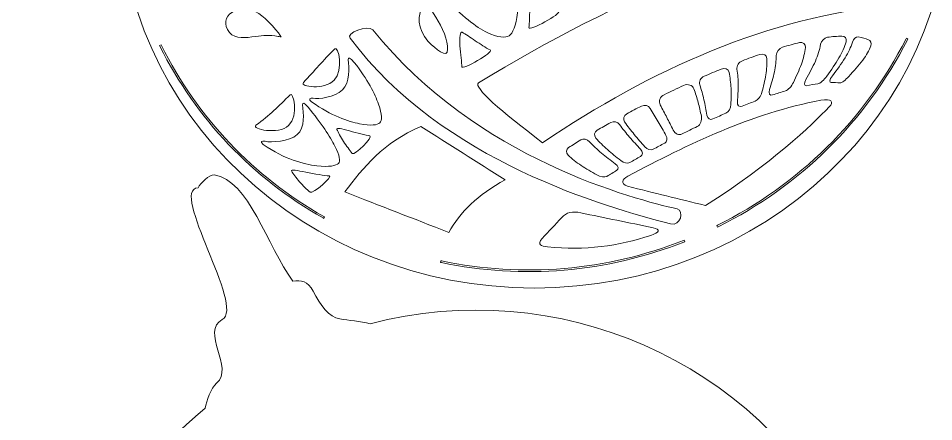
# Model space of a CAD drawing. Header units: centimetres. Extents: x -22.5 to 21.2, y -16.4 to 15.5.
# Drawn here: x -7.2 to 7.51, y -2.79 to 3.7 of the extents above; entities that cross this region are included whole.
import ezdxf

# ---------------------------------------------------------------- set-up
doc = ezdxf.new("R2010")
doc.units = ezdxf.units.CM
doc.header["$MEASUREMENT"] = 0
doc.layers.add('layer 1', color=7, linetype='Continuous')

msp = doc.modelspace()

# ---------------------------------------------------------------- linework, layer by layer
at = {"layer": 'layer 1', "color": 250, "lineweight": 9}
for points, knots in [([(-5.57953, 5.66068), (-5.57705, 5.66068), (-5.57574, 5.66068), (-5.57574, 5.66068), (-5.57574, 5.66068), (-5.71624, 7.7622), (-4.82509, 9.89964), (-3.14609, 11.28785), (-3.14609, 11.28785), (-3.1186, 11.4059), (-3.05718, 11.60005), (-2.96118, 11.69123), (-2.96118, 11.69123), (-2.66661, 11.92271), (-3.22452, 12.5329), (-2.86945, 12.70974), (-2.86945, 12.70974), (-2.49398, 12.90993), (-3.72894, 14.8001), (-3.2582, 14.83059), (-3.2582, 14.83059), (-3.21968, 14.89806), (-3.08032, 15.04595), (-2.99865, 15.03563), (-2.99865, 15.03563), (-2.44702, 14.96593), (-2.14952, 13.88767), (-1.73242, 13.32877), (-1.73242, 13.32877), (-1.60744, 13.35158), (-1.49336, 13.32553), (-1.4088, 13.16634), (-1.4088, 13.16634), (-1.28764, 12.94587), (-1.15801, 12.74469), (-0.97918, 12.72153), (-0.97918, 12.72153), (-0.84814, 12.70454), (-0.64217, 12.67791), (-0.49277, 12.64451), (-0.49277, 12.64451), (2.5051, 13.42511), (5.71603, 12.07557), (7.12459, 9.24758), (7.12459, 9.24758), (7.6977, 8.09695), (7.89571, 6.85555), (7.76535, 5.65834), (7.76535, 5.65834), (7.76527, 5.65756), (7.76482, 5.66068), (7.7656, 5.66068), (7.7656, 5.66068), (7.7656, 2.18156), (4.7782, -0.63881), (1.09304, -0.63881), (1.09304, -0.63881), (-2.59213, -0.63881), (-5.57953, 2.18156), (-5.57953, 5.66068)], [0, 0, 0, 0, 0.0625, 0.0625, 0.0625, 0.0625, 0.125, 0.125, 0.125, 0.125, 0.1875, 0.1875, 0.1875, 0.1875, 0.25, 0.25, 0.25, 0.25, 0.3125, 0.3125, 0.3125, 0.3125, 0.375, 0.375, 0.375, 0.375, 0.4375, 0.4375, 0.4375, 0.4375, 0.5, 0.5, 0.5, 0.5, 0.5625, 0.5625, 0.5625, 0.5625, 0.625, 0.625, 0.625, 0.625, 0.6875, 0.6875, 0.6875, 0.6875, 0.75, 0.75, 0.75, 0.75, 0.8125, 0.8125, 0.8125, 0.8125, 0.875, 0.875, 0.875, 0.875, 1, 1, 1, 1]), ([(7.00916, 5.25662), (4.72718, 5.00382), (2.45876, 4.03756), (0.19819, 2.65882), (0.19819, 2.65882), (0.10467, 2.58844), (0.56424, 2.20083), (1.22615, 1.69723), (1.22615, 1.69723), (2.98187, 2.88015), (4.83647, 3.712), (6.8683, 3.91511), (6.8683, 3.91511), (6.91522, 4.36228), (6.9622, 4.80943), (7.00916, 5.25662)], [0, 0, 0, 0, 0.2, 0.2, 0.2, 0.2, 0.4, 0.4, 0.4, 0.4, 0.6, 0.6, 0.6, 0.6, 1, 1, 1, 1]), ([(0.71307, 4.62387), (0.66427, 4.71602), (0.62998, 4.73042), (0.61927, 4.68162), (0.61927, 4.68162), (0.58663, 4.53296), (0.50536, 4.26335), (0.30972, 4.15542), (0.30972, 4.15542), (0.10798, 4.04407), (-0.20693, 4.06235), (-0.31908, 4.09283), (-0.31908, 4.09283), (-0.37646, 4.10846), (-0.41828, 4.09139), (-0.37109, 4.0375), (-0.37109, 4.0375), (-0.21741, 3.88296), (-0.08309, 3.76392), (0.03199, 3.67058), (0.03199, 3.67058), (0.14655, 3.57763), (0.24759, 3.51163), (0.33494, 3.46767), (0.33494, 3.46767), (0.50796, 3.38052), (0.63386, 3.38383), (0.68811, 3.41716), (0.68811, 3.41716), (0.74534, 3.45234), (0.79974, 3.57695), (0.82478, 3.78382), (0.82478, 3.78382), (0.83748, 3.88888), (0.84742, 4.01491), (0.83395, 4.15704), (0.83395, 4.15704), (0.82054, 4.29879), (0.78396, 4.4562), (0.71307, 4.62387)], [0, 0, 0, 0, 0.09090909, 0.09090909, 0.09090909, 0.09090909, 0.18181818, 0.18181818, 0.18181818, 0.18181818, 0.27272727, 0.27272727, 0.27272727, 0.27272727, 0.36363636, 0.36363636, 0.36363636, 0.36363636, 0.45454545, 0.45454545, 0.45454545, 0.45454545, 0.54545455, 0.54545455, 0.54545455, 0.54545455, 0.63636364, 0.63636364, 0.63636364, 0.63636364, 0.72727273, 0.72727273, 0.72727273, 0.72727273, 0.81818182, 0.81818182, 0.81818182, 0.81818182, 1, 1, 1, 1]), ([(1.0082, 3.54612), (1.00056, 3.48222), (1.54308, 3.77002), (1.4819, 3.81098), (1.4819, 3.81098), (1.42078, 3.8519), (1.34615, 3.91583), (1.27604, 3.97679), (1.27604, 3.97679), (1.20578, 4.0379), (1.13818, 4.09638), (1.09199, 4.13), (1.09199, 4.13), (1.05896, 4.15411), (1.03872, 4.03899), (1.02703, 3.90199), (1.02703, 3.90199), (1.0154, 3.7663), (1.01602, 3.61114), (1.0082, 3.54612)], [0, 0, 0, 0, 0.16666667, 0.16666667, 0.16666667, 0.16666667, 0.33333333, 0.33333333, 0.33333333, 0.33333333, 0.5, 0.5, 0.5, 0.5, 0.66666667, 0.66666667, 0.66666667, 0.66666667, 1, 1, 1, 1]), ([(-0.67, 3.95298), (-0.79796, 3.72906), (-0.787, 3.53499), (-0.61678, 3.32982), (-0.61678, 3.32982), (-0.58072, 3.28642), (-0.3421, 3.05904), (-0.30838, 3.15255), (-0.30838, 3.15255), (-0.22784, 3.37602), (-0.6472, 3.99282), (-0.67, 3.95298)], [0, 0, 0, 0, 0.25, 0.25, 0.25, 0.25, 0.5, 0.5, 0.5, 0.5, 1, 1, 1, 1]), ([(-2.9731, 3.39634), (-2.98789, 3.44188), (-3.21845, 3.70371), (-3.33206, 3.77315), (-3.33206, 3.77315), (-3.65453, 3.9703), (-4.01141, 3.7256), (-3.80488, 3.47062), (-3.80488, 3.47062), (-3.70786, 3.35088), (-3.53869, 3.38719), (-3.38837, 3.40392), (-3.38837, 3.40392), (-3.25741, 3.41847), (-3.16877, 3.43291), (-3.02125, 3.40674), (-3.02125, 3.40674), (-3.00814, 3.4044), (-2.97254, 3.39458), (-2.9731, 3.39634)], [0, 0, 0, 0, 0.16666667, 0.16666667, 0.16666667, 0.16666667, 0.33333333, 0.33333333, 0.33333333, 0.33333333, 0.5, 0.5, 0.5, 0.5, 0.66666667, 0.66666667, 0.66666667, 0.66666667, 1, 1, 1, 1]), ([(3.39126, 0.63142), (3.50587, 0.60384), (3.44311, 0.34948), (3.28355, 0.3921), (3.28355, 0.3921), (2.25115, 0.66099), (-0.38486, 1.39115), (-1.86478, 3.37551), (-1.86478, 3.37551), (-1.94916, 3.45207), (-1.57689, 3.60415), (-1.50089, 3.50966), (-1.50089, 3.50966), (0.18294, 1.41566), (2.72218, 0.79004), (3.39126, 0.63142)], [0, 0, 0, 0, 0.2, 0.2, 0.2, 0.2, 0.4, 0.4, 0.4, 0.4, 0.6, 0.6, 0.6, 0.6, 1, 1, 1, 1]), ([(-0.07008, 2.91684), (-0.06905, 2.85542), (0.45079, 3.15226), (0.38178, 3.18851), (0.38178, 3.18851), (0.31276, 3.22476), (0.22591, 3.28132), (0.14459, 3.33534), (0.14459, 3.33534), (0.06346, 3.38927), (-0.01352, 3.44122), (-0.06422, 3.4721), (-0.06422, 3.4721), (-0.09988, 3.4938), (-0.10818, 3.38335), (-0.1019, 3.25348), (-0.1019, 3.25348), (-0.09564, 3.12435), (-0.07114, 2.97844), (-0.07008, 2.91684)], [0, 0, 0, 0, 0.16666667, 0.16666667, 0.16666667, 0.16666667, 0.33333333, 0.33333333, 0.33333333, 0.33333333, 0.5, 0.5, 0.5, 0.5, 0.66666667, 0.66666667, 0.66666667, 0.66666667, 1, 1, 1, 1]), ([(6.03674, 3.41036), (5.96107, 3.40655), (5.88414, 3.40343), (5.80262, 3.39203), (5.80262, 3.39203), (5.75, 3.38468), (5.70563, 3.33279), (5.6953, 3.2784), (5.6953, 3.2784), (5.67868, 3.19119), (5.65102, 3.1012), (5.61063, 3.00923), (5.61063, 3.00923), (5.56788, 2.91195), (5.5122, 2.81482), (5.45708, 2.71438), (5.45708, 2.71438), (5.42171, 2.6499), (5.42952, 2.60468), (5.4696, 2.61311), (5.4696, 2.61311), (5.53255, 2.62626), (5.59242, 2.63482), (5.65155, 2.64364), (5.65155, 2.64364), (5.68848, 2.64919), (5.75088, 2.70484), (5.7956, 2.76899), (5.7956, 2.76899), (5.86487, 2.86826), (5.9343, 2.96396), (5.98964, 3.05984), (5.98964, 3.05984), (6.0411, 3.14902), (6.07922, 3.23644), (6.10359, 3.32058), (6.10359, 3.32058), (6.11855, 3.37204), (6.08398, 3.41272), (6.03674, 3.41036)], [0, 0, 0, 0, 0.09090909, 0.09090909, 0.09090909, 0.09090909, 0.18181818, 0.18181818, 0.18181818, 0.18181818, 0.27272727, 0.27272727, 0.27272727, 0.27272727, 0.36363636, 0.36363636, 0.36363636, 0.36363636, 0.45454545, 0.45454545, 0.45454545, 0.45454545, 0.54545455, 0.54545455, 0.54545455, 0.54545455, 0.63636364, 0.63636364, 0.63636364, 0.63636364, 0.72727273, 0.72727273, 0.72727273, 0.72727273, 0.81818182, 0.81818182, 0.81818182, 0.81818182, 1, 1, 1, 1]), ([(6.46635, 3.35238), (6.41466, 3.36946), (6.36115, 3.38878), (6.3005, 3.39722), (6.3005, 3.39722), (6.26023, 3.40282), (6.22187, 3.36286), (6.20639, 3.31332), (6.20639, 3.31332), (6.18064, 3.23106), (6.14084, 3.14628), (6.08652, 3.05855), (6.08652, 3.05855), (6.02832, 2.96448), (5.95606, 2.8703), (5.88364, 2.7726), (5.88364, 2.7726), (5.83676, 2.70932), (5.82992, 2.66114), (5.86331, 2.66242), (5.86331, 2.66242), (5.91351, 2.6643), (5.96015, 2.66119), (6.00562, 2.65882), (6.00562, 2.65882), (6.03378, 2.65735), (6.09466, 2.70347), (6.14676, 2.76199), (6.14676, 2.76199), (6.22744, 2.85259), (6.30747, 2.93906), (6.37287, 3.02595), (6.37287, 3.02595), (6.4321, 3.10472), (6.47599, 3.18127), (6.5036, 3.25416), (6.5036, 3.25416), (6.51992, 3.29726), (6.49839, 3.34176), (6.46635, 3.35238)], [0, 0, 0, 0, 0.09090909, 0.09090909, 0.09090909, 0.09090909, 0.18181818, 0.18181818, 0.18181818, 0.18181818, 0.27272727, 0.27272727, 0.27272727, 0.27272727, 0.36363636, 0.36363636, 0.36363636, 0.36363636, 0.45454545, 0.45454545, 0.45454545, 0.45454545, 0.54545455, 0.54545455, 0.54545455, 0.54545455, 0.63636364, 0.63636364, 0.63636364, 0.63636364, 0.72727273, 0.72727273, 0.72727273, 0.72727273, 0.81818182, 0.81818182, 0.81818182, 0.81818182, 1, 1, 1, 1]), ([(-4.92288, 3.24699), (-4.34233, 2.08138), (-3.43497, 1.12774), (-2.30129, 0.48771), (-2.30129, 0.48771), (-2.30129, 0.48771), (-2.28968, 0.48116), (-2.28968, 0.48116), (-2.28968, 0.48116), (-2.28968, 0.48116), (-2.27657, 0.50438), (-2.27657, 0.50438), (-2.27657, 0.50438), (-2.27657, 0.50438), (-2.28817, 0.51094), (-2.28817, 0.51094), (-2.28817, 0.51094), (-3.41722, 1.14834), (-4.32084, 2.09803), (-4.89901, 3.25888), (-4.89901, 3.25888), (-4.89901, 3.25888), (-4.90496, 3.27082), (-4.90496, 3.27082), (-4.90496, 3.27082), (-4.90496, 3.27082), (-4.92882, 3.25892), (-4.92882, 3.25892), (-4.92882, 3.25892), (-4.92882, 3.25892), (-4.92288, 3.24699), (-4.92288, 3.24699)], [0, 0, 0, 0, 0.11111111, 0.11111111, 0.11111111, 0.11111111, 0.22222222, 0.22222222, 0.22222222, 0.22222222, 0.33333333, 0.33333333, 0.33333333, 0.33333333, 0.44444444, 0.44444444, 0.44444444, 0.44444444, 0.55555556, 0.55555556, 0.55555556, 0.55555556, 0.66666667, 0.66666667, 0.66666667, 0.66666667, 0.77777778, 0.77777778, 0.77777778, 0.77777778, 1, 1, 1, 1]), ([(-2.11186, 3.20352), (-2.05752, 3.25848), (-1.9613, 2.86907), (-2.12444, 2.70052), (-2.12444, 2.70052), (-2.20228, 2.62), (-2.34122, 2.59359), (-2.45161, 2.59634), (-2.45161, 2.59634), (-2.5631, 2.59916), (-2.64692, 2.62964), (-2.61428, 2.66651), (-2.61428, 2.66651), (-2.52485, 2.76219), (-2.44592, 2.85019), (-2.36705, 2.93822), (-2.36705, 2.93822), (-2.28808, 3.02624), (-2.20673, 3.11222), (-2.11186, 3.20352)], [0, 0, 0, 0, 0.16666667, 0.16666667, 0.16666667, 0.16666667, 0.33333333, 0.33333333, 0.33333333, 0.33333333, 0.5, 0.5, 0.5, 0.5, 0.66666667, 0.66666667, 0.66666667, 0.66666667, 1, 1, 1, 1]), ([(4.048, 0.34519), (5.36024, 0.99879), (6.42578, 2.04499), (7.09054, 3.35262), (7.09054, 3.35262), (7.09054, 3.35262), (7.09659, 3.3645), (7.09659, 3.3645), (7.09659, 3.3645), (7.09659, 3.3645), (7.07282, 3.37659), (7.07282, 3.37659), (7.07282, 3.37659), (7.07282, 3.37659), (7.06678, 3.3647), (7.06678, 3.3647), (7.06678, 3.3647), (6.40459, 2.06218), (5.34323, 1.02011), (4.03611, 0.36906), (4.03611, 0.36906), (4.03611, 0.36906), (4.02418, 0.36311), (4.02418, 0.36311), (4.02418, 0.36311), (4.02418, 0.36311), (4.03607, 0.33924), (4.03607, 0.33924), (4.03607, 0.33924), (4.03607, 0.33924), (4.048, 0.34519), (4.048, 0.34519)], [0, 0, 0, 0, 0.11111111, 0.11111111, 0.11111111, 0.11111111, 0.22222222, 0.22222222, 0.22222222, 0.22222222, 0.33333333, 0.33333333, 0.33333333, 0.33333333, 0.44444444, 0.44444444, 0.44444444, 0.44444444, 0.55555556, 0.55555556, 0.55555556, 0.55555556, 0.66666667, 0.66666667, 0.66666667, 0.66666667, 0.77777778, 0.77777778, 0.77777778, 0.77777778, 1, 1, 1, 1]), ([(5.35555, 3.30588), (5.26608, 3.28526), (5.17435, 3.2586), (5.08216, 3.23167), (5.08216, 3.23167), (5.02416, 3.21472), (4.98122, 3.15623), (4.98047, 3.10091), (4.98047, 3.10091), (4.97939, 3.01462), (4.97064, 2.9256), (4.95183, 2.83524), (4.95183, 2.83524), (4.93228, 2.74135), (4.90174, 2.64694), (4.87254, 2.55054), (4.87254, 2.55054), (4.85364, 2.48818), (4.87736, 2.44958), (4.92159, 2.46383), (4.92159, 2.46383), (4.99091, 2.48623), (5.06014, 2.5091), (5.1285, 2.52851), (5.1285, 2.52851), (5.171, 2.54064), (5.22758, 2.60198), (5.25756, 2.66642), (5.25756, 2.66642), (5.3039, 2.76607), (5.35074, 2.86307), (5.38563, 2.95971), (5.38563, 2.95971), (5.41891, 3.05182), (5.44008, 3.14198), (5.45135, 3.22943), (5.45135, 3.22943), (5.45846, 3.28439), (5.41151, 3.31882), (5.35555, 3.30588)], [0, 0, 0, 0, 0.09090909, 0.09090909, 0.09090909, 0.09090909, 0.18181818, 0.18181818, 0.18181818, 0.18181818, 0.27272727, 0.27272727, 0.27272727, 0.27272727, 0.36363636, 0.36363636, 0.36363636, 0.36363636, 0.45454545, 0.45454545, 0.45454545, 0.45454545, 0.54545455, 0.54545455, 0.54545455, 0.54545455, 0.63636364, 0.63636364, 0.63636364, 0.63636364, 0.72727273, 0.72727273, 0.72727273, 0.72727273, 0.81818182, 0.81818182, 0.81818182, 0.81818182, 1, 1, 1, 1]), ([(4.71694, 3.1148), (4.62416, 3.08322), (4.53068, 3.0496), (4.43748, 3.01412), (4.43748, 3.01412), (4.37867, 2.9917), (4.34168, 2.93044), (4.34967, 2.87655), (4.34967, 2.87655), (4.36206, 2.79343), (4.37067, 2.70902), (4.37119, 2.62262), (4.37119, 2.62262), (4.37166, 2.53487), (4.36343, 2.44552), (4.35668, 2.35538), (4.35668, 2.35538), (4.35232, 2.29684), (4.38706, 2.26395), (4.43179, 2.28192), (4.43179, 2.28192), (4.50323, 2.31064), (4.57407, 2.33948), (4.64439, 2.36564), (4.64439, 2.36564), (4.68872, 2.38214), (4.73512, 2.44518), (4.75076, 2.50696), (4.75076, 2.50696), (4.7748, 2.60206), (4.79992, 2.69578), (4.8148, 2.7883), (4.8148, 2.7883), (4.82928, 2.87812), (4.83352, 2.96608), (4.83164, 3.05194), (4.83164, 3.05194), (4.83043, 3.10698), (4.77628, 3.135), (4.71694, 3.1148)], [0, 0, 0, 0, 0.09090909, 0.09090909, 0.09090909, 0.09090909, 0.18181818, 0.18181818, 0.18181818, 0.18181818, 0.27272727, 0.27272727, 0.27272727, 0.27272727, 0.36363636, 0.36363636, 0.36363636, 0.36363636, 0.45454545, 0.45454545, 0.45454545, 0.45454545, 0.54545455, 0.54545455, 0.54545455, 0.54545455, 0.63636364, 0.63636364, 0.63636364, 0.63636364, 0.72727273, 0.72727273, 0.72727273, 0.72727273, 0.81818182, 0.81818182, 0.81818182, 0.81818182, 1, 1, 1, 1]), ([(-1.80048, 2.98651), (-1.86605, 3.0629), (-1.89969, 3.0739), (-1.89566, 3.03171), (-1.89566, 3.03171), (-1.88337, 2.90298), (-1.86552, 2.66471), (-1.98893, 2.54728), (-1.98893, 2.54728), (-2.11654, 2.4258), (-2.36889, 2.39646), (-2.46209, 2.41031), (-2.46209, 2.41031), (-2.50968, 2.41739), (-2.53725, 2.39771), (-2.48832, 2.35472), (-2.48832, 2.35472), (-2.32462, 2.24136), (-2.17806, 2.16067), (-2.04873, 2.10627), (-2.04873, 2.10627), (-1.91749, 2.05106), (-1.8052, 2.0201), (-1.7133, 2.00102), (-1.7133, 2.00102), (-1.53042, 1.96303), (-1.42536, 1.98298), (-1.38944, 2.01599), (-1.38944, 2.01599), (-1.35258, 2.04988), (-1.35097, 2.15196), (-1.40966, 2.31531), (-1.40966, 2.31531), (-1.43961, 2.39876), (-1.48221, 2.49808), (-1.54526, 2.61116), (-1.54526, 2.61116), (-1.60817, 2.7239), (-1.6898, 2.85074), (-1.80048, 2.98651)], [0, 0, 0, 0, 0.09090909, 0.09090909, 0.09090909, 0.09090909, 0.18181818, 0.18181818, 0.18181818, 0.18181818, 0.27272727, 0.27272727, 0.27272727, 0.27272727, 0.36363636, 0.36363636, 0.36363636, 0.36363636, 0.45454545, 0.45454545, 0.45454545, 0.45454545, 0.54545455, 0.54545455, 0.54545455, 0.54545455, 0.63636364, 0.63636364, 0.63636364, 0.63636364, 0.72727273, 0.72727273, 0.72727273, 0.72727273, 0.81818182, 0.81818182, 0.81818182, 0.81818182, 1, 1, 1, 1]), ([(4.09559, 2.87958), (4.00478, 2.84179), (3.91372, 2.80448), (3.82356, 2.76526), (3.82356, 2.76526), (3.76702, 2.74064), (3.73632, 2.67779), (3.75278, 2.62635), (3.75278, 2.62635), (3.77798, 2.54739), (3.8011, 2.46779), (3.81964, 2.3867), (3.81964, 2.3867), (3.83819, 2.3055), (3.85263, 2.2229), (3.8668, 2.13972), (3.8668, 2.13972), (3.87604, 2.08568), (3.9208, 2.0583), (3.96436, 2.07854), (3.96436, 2.07854), (4.03354, 2.11063), (4.10252, 2.14199), (4.17208, 2.17214), (4.17208, 2.17214), (4.2162, 2.19126), (4.25174, 2.25387), (4.25306, 2.31167), (4.25306, 2.31167), (4.25512, 2.40044), (4.25904, 2.48887), (4.25462, 2.57555), (4.25462, 2.57555), (4.25026, 2.66108), (4.23892, 2.74482), (4.22363, 2.8275), (4.22363, 2.8275), (4.21379, 2.88082), (4.15358, 2.9037), (4.09559, 2.87958)], [0, 0, 0, 0, 0.09090909, 0.09090909, 0.09090909, 0.09090909, 0.18181818, 0.18181818, 0.18181818, 0.18181818, 0.27272727, 0.27272727, 0.27272727, 0.27272727, 0.36363636, 0.36363636, 0.36363636, 0.36363636, 0.45454545, 0.45454545, 0.45454545, 0.45454545, 0.54545455, 0.54545455, 0.54545455, 0.54545455, 0.63636364, 0.63636364, 0.63636364, 0.63636364, 0.72727273, 0.72727273, 0.72727273, 0.72727273, 0.81818182, 0.81818182, 0.81818182, 0.81818182, 1, 1, 1, 1]), ([(3.49348, 2.61751), (3.38739, 2.56835), (3.28306, 2.51775), (3.17944, 2.4681), (3.17944, 2.4681), (3.11447, 2.43696), (3.08748, 2.36247), (3.11782, 2.30374), (3.11782, 2.30374), (3.15272, 2.23614), (3.18908, 2.16942), (3.22358, 2.1019), (3.22358, 2.1019), (3.25808, 2.03446), (3.2921, 1.9667), (3.32587, 1.8989), (3.32587, 1.8989), (3.35534, 1.83974), (3.41974, 1.81231), (3.47039, 1.83835), (3.47039, 1.83835), (3.54976, 1.87916), (3.6304, 1.91878), (3.71195, 1.95876), (3.71195, 1.95876), (3.76351, 1.98408), (3.79298, 2.05743), (3.77855, 2.12251), (3.77855, 2.12251), (3.7621, 2.19675), (3.74618, 2.2713), (3.72642, 2.34435), (3.72642, 2.34435), (3.70663, 2.41743), (3.68356, 2.48928), (3.65891, 2.56066), (3.65891, 2.56066), (3.6374, 2.6229), (3.56127, 2.64902), (3.49348, 2.61751)], [0, 0, 0, 0, 0.09090909, 0.09090909, 0.09090909, 0.09090909, 0.18181818, 0.18181818, 0.18181818, 0.18181818, 0.27272727, 0.27272727, 0.27272727, 0.27272727, 0.36363636, 0.36363636, 0.36363636, 0.36363636, 0.45454545, 0.45454545, 0.45454545, 0.45454545, 0.54545455, 0.54545455, 0.54545455, 0.54545455, 0.63636364, 0.63636364, 0.63636364, 0.63636364, 0.72727273, 0.72727273, 0.72727273, 0.72727273, 0.81818182, 0.81818182, 0.81818182, 0.81818182, 1, 1, 1, 1]), ([(-2.83022, 2.46834), (-2.78388, 2.53112), (-2.68505, 2.13375), (-2.85433, 1.9738), (-2.85433, 1.9738), (-2.93609, 1.89658), (-3.08794, 1.88184), (-3.20842, 1.89423), (-3.20842, 1.89423), (-3.32968, 1.90668), (-3.41949, 1.94684), (-3.37938, 1.97758), (-3.37938, 1.97758), (-3.2728, 2.05874), (-3.17966, 2.13347), (-3.09104, 2.21267), (-3.09104, 2.21267), (-3.00353, 2.29096), (-2.92104, 2.37483), (-2.83022, 2.46834)], [0, 0, 0, 0, 0.16666667, 0.16666667, 0.16666667, 0.16666667, 0.33333333, 0.33333333, 0.33333333, 0.33333333, 0.5, 0.5, 0.5, 0.5, 0.66666667, 0.66666667, 0.66666667, 0.66666667, 1, 1, 1, 1]), ([(3.84443, 0.68663), (3.40504, 0.79524), (3.02928, 0.88819), (2.58994, 0.99682), (2.58994, 0.99682), (2.47252, 1.04652), (2.50506, 1.10156), (2.59595, 1.15874), (2.59595, 1.15874), (3.57583, 1.67618), (4.57659, 2.1681), (5.70056, 2.38002), (5.70056, 2.38002), (5.87338, 2.41259), (5.90887, 2.34998), (5.83343, 2.27283), (5.83343, 2.27283), (5.55147, 1.98451), (4.90715, 1.35443), (3.84443, 0.68663)], [0, 0, 0, 0, 0.16666667, 0.16666667, 0.16666667, 0.16666667, 0.33333333, 0.33333333, 0.33333333, 0.33333333, 0.5, 0.5, 0.5, 0.5, 0.66666667, 0.66666667, 0.66666667, 0.66666667, 1, 1, 1, 1]), ([(-2.54178, 2.26683), (-2.60509, 2.3404), (-2.636, 2.34875), (-2.6303, 2.30459), (-2.6303, 2.30459), (-2.6136, 2.17383), (-2.5882, 1.93846), (-2.71624, 1.82712), (-2.71624, 1.82712), (-2.84989, 1.71092), (-3.12958, 1.69846), (-3.23302, 1.71956), (-3.23302, 1.71956), (-3.28577, 1.73035), (-3.31812, 1.71451), (-3.26554, 1.66958), (-3.26554, 1.66958), (-3.08754, 1.55158), (-2.92502, 1.46811), (-2.77976, 1.41656), (-2.77976, 1.41656), (-2.63312, 1.36443), (-2.5068, 1.33796), (-2.40333, 1.32536), (-2.40333, 1.32536), (-2.20021, 1.30064), (-2.08778, 1.32943), (-2.05414, 1.36367), (-2.05414, 1.36367), (-2.01937, 1.39907), (-2.03309, 1.49428), (-2.11177, 1.64286), (-2.11177, 1.64286), (-2.15174, 1.71838), (-2.20373, 1.8097), (-2.27453, 1.91374), (-2.27453, 1.91374), (-2.34572, 2.01835), (-2.43138, 2.13864), (-2.54178, 2.26683)], [0, 0, 0, 0, 0.09090909, 0.09090909, 0.09090909, 0.09090909, 0.18181818, 0.18181818, 0.18181818, 0.18181818, 0.27272727, 0.27272727, 0.27272727, 0.27272727, 0.36363636, 0.36363636, 0.36363636, 0.36363636, 0.45454545, 0.45454545, 0.45454545, 0.45454545, 0.54545455, 0.54545455, 0.54545455, 0.54545455, 0.63636364, 0.63636364, 0.63636364, 0.63636364, 0.72727273, 0.72727273, 0.72727273, 0.72727273, 0.81818182, 0.81818182, 0.81818182, 0.81818182, 1, 1, 1, 1]), ([(2.81515, 2.28606), (2.73522, 2.24511), (2.657, 2.20298), (2.57863, 2.16126), (2.57863, 2.16126), (2.52978, 2.13524), (2.51319, 2.0759), (2.54482, 2.03128), (2.54482, 2.03128), (2.59372, 1.96226), (2.64588, 1.89467), (2.70067, 1.82844), (2.70067, 1.82844), (2.7558, 1.7618), (2.81214, 1.69611), (2.86824, 1.63014), (2.86824, 1.63014), (2.90491, 1.58708), (2.96591, 1.56992), (3.0044, 1.59104), (3.0044, 1.59104), (3.06531, 1.62451), (3.12707, 1.65744), (3.1891, 1.69103), (3.1891, 1.69103), (3.22812, 1.71215), (3.23718, 1.76748), (3.20972, 1.81467), (3.20972, 1.81467), (3.16783, 1.88682), (3.12596, 1.95894), (3.08344, 2.03082), (3.08344, 2.03082), (3.04091, 2.1027), (2.99788, 2.17432), (2.9571, 2.24699), (2.9571, 2.24699), (2.93054, 2.2943), (2.86626, 2.3122), (2.81515, 2.28606)], [0, 0, 0, 0, 0.09090909, 0.09090909, 0.09090909, 0.09090909, 0.18181818, 0.18181818, 0.18181818, 0.18181818, 0.27272727, 0.27272727, 0.27272727, 0.27272727, 0.36363636, 0.36363636, 0.36363636, 0.36363636, 0.45454545, 0.45454545, 0.45454545, 0.45454545, 0.54545455, 0.54545455, 0.54545455, 0.54545455, 0.63636364, 0.63636364, 0.63636364, 0.63636364, 0.72727273, 0.72727273, 0.72727273, 0.72727273, 0.81818182, 0.81818182, 0.81818182, 0.81818182, 1, 1, 1, 1]), ([(-1.55018, 1.80758), (-1.48534, 1.80131), (-1.79578, 1.47659), (-1.83364, 1.52442), (-1.83364, 1.52442), (-1.87308, 1.57416), (-1.92602, 1.64454), (-1.97181, 1.71647), (-1.97181, 1.71647), (-2.0178, 1.78886), (-2.0571, 1.8623), (-2.07898, 1.90995), (-2.07898, 1.90995), (-2.0947, 1.94426), (-1.99606, 1.91955), (-1.87662, 1.88656), (-1.87662, 1.88656), (-1.75629, 1.85334), (-1.61302, 1.81364), (-1.55018, 1.80758)], [0, 0, 0, 0, 0.16666667, 0.16666667, 0.16666667, 0.16666667, 0.33333333, 0.33333333, 0.33333333, 0.33333333, 0.5, 0.5, 0.5, 0.5, 0.66666667, 0.66666667, 0.66666667, 0.66666667, 1, 1, 1, 1]), ([(-0.72821, 1.95904), (-1.33705, 1.69927), (-1.65614, 1.29838), (-1.94868, 0.90688), (-1.94868, 0.90688), (-1.37841, 0.67564), (-0.85292, 0.48351), (-0.28262, 0.25224), (-0.28262, 0.25224), (-0.10408, 0.57658), (0.19086, 0.86191), (0.62375, 1.101), (0.62375, 1.101), (0.17308, 1.387), (-0.27757, 1.673), (-0.72821, 1.95904)], [0, 0, 0, 0, 0.2, 0.2, 0.2, 0.2, 0.4, 0.4, 0.4, 0.4, 0.6, 0.6, 0.6, 0.6, 1, 1, 1, 1]), ([(2.32131, 2.02088), (2.24747, 1.97947), (2.17376, 1.9388), (2.10182, 1.89711), (2.10182, 1.89711), (2.05699, 1.87115), (2.0474, 1.81296), (2.08324, 1.77163), (2.08324, 1.77163), (2.1394, 1.70676), (2.20244, 1.64483), (2.26935, 1.58538), (2.26935, 1.58538), (2.33755, 1.52468), (2.40994, 1.46744), (2.4814, 1.40903), (2.4814, 1.40903), (2.52796, 1.371), (2.59446, 1.3566), (2.63012, 1.37755), (2.63012, 1.37755), (2.6869, 1.411), (2.74486, 1.44464), (2.80271, 1.47723), (2.80271, 1.47723), (2.84004, 1.49828), (2.83883, 1.54995), (2.80028, 1.59215), (2.80028, 1.59215), (2.74132, 1.65671), (2.68163, 1.72095), (2.6246, 1.78675), (2.6246, 1.78675), (2.56791, 1.85207), (2.51354, 1.91874), (2.46359, 1.9871), (2.46359, 1.9871), (2.43127, 2.03127), (2.36828, 2.04723), (2.32131, 2.02088)], [0, 0, 0, 0, 0.09090909, 0.09090909, 0.09090909, 0.09090909, 0.18181818, 0.18181818, 0.18181818, 0.18181818, 0.27272727, 0.27272727, 0.27272727, 0.27272727, 0.36363636, 0.36363636, 0.36363636, 0.36363636, 0.45454545, 0.45454545, 0.45454545, 0.45454545, 0.54545455, 0.54545455, 0.54545455, 0.54545455, 0.63636364, 0.63636364, 0.63636364, 0.63636364, 0.72727273, 0.72727273, 0.72727273, 0.72727273, 0.81818182, 0.81818182, 0.81818182, 0.81818182, 1, 1, 1, 1]), ([(1.83926, 1.74154), (1.77256, 1.70074), (1.70772, 1.65894), (1.64286, 1.61819), (1.64286, 1.61819), (1.60202, 1.59248), (1.59644, 1.53712), (1.63562, 1.49922), (1.63562, 1.49922), (1.6978, 1.43903), (1.76902, 1.38295), (1.84664, 1.33087), (1.84664, 1.33087), (1.9268, 1.277), (2.01274, 1.22802), (2.09843, 1.1779), (2.09843, 1.1779), (2.15432, 1.14519), (2.22708, 1.13507), (2.26015, 1.15531), (2.26015, 1.15531), (2.31332, 1.18788), (2.36659, 1.22036), (2.4207, 1.25344), (2.4207, 1.25344), (2.4542, 1.27399), (2.44375, 1.32142), (2.3947, 1.35826), (2.3947, 1.35826), (2.31975, 1.41463), (2.24458, 1.47062), (2.17402, 1.52967), (2.17402, 1.52967), (2.10456, 1.58778), (2.03919, 1.648), (1.98182, 1.71175), (1.98182, 1.71175), (1.9451, 1.75256), (1.88212, 1.76775), (1.83926, 1.74154)], [0, 0, 0, 0, 0.09090909, 0.09090909, 0.09090909, 0.09090909, 0.18181818, 0.18181818, 0.18181818, 0.18181818, 0.27272727, 0.27272727, 0.27272727, 0.27272727, 0.36363636, 0.36363636, 0.36363636, 0.36363636, 0.45454545, 0.45454545, 0.45454545, 0.45454545, 0.54545455, 0.54545455, 0.54545455, 0.54545455, 0.63636364, 0.63636364, 0.63636364, 0.63636364, 0.72727273, 0.72727273, 0.72727273, 0.72727273, 0.81818182, 0.81818182, 0.81818182, 0.81818182, 1, 1, 1, 1]), ([(6.71332, -8.19886), (6.84368, -7.00165), (6.64567, -5.76025), (6.07256, -4.60962), (6.07256, -4.60962), (4.664, -1.78164), (1.45307, -0.43209), (-1.5448, -1.21269), (-1.5448, -1.21269), (-1.6942, -1.17929), (-1.90017, -1.15266), (-2.03121, -1.13568), (-2.03121, -1.13568), (-2.21004, -1.11252), (-2.33966, -0.91133), (-2.46082, -0.69086), (-2.46082, -0.69086), (-2.54538, -0.53168), (-2.65946, -0.50562), (-2.78445, -0.52844), (-2.78445, -0.52844), (-3.20154, 0.03047), (-3.49905, 1.10872), (-4.05068, 1.17843), (-4.05068, 1.17843), (-4.13234, 1.18875), (-4.2717, 1.04086), (-4.31022, 0.97339), (-4.31022, 0.97339), (-4.78097, 0.9429), (-3.54601, -0.94728), (-3.92148, -1.14746), (-3.92148, -1.14746), (-4.27654, -1.3243), (-3.71864, -1.93449), (-4.01321, -2.16597), (-4.01321, -2.16597), (-4.10921, -2.25716), (-4.17062, -2.4513), (-4.19812, -2.56936), (-4.19812, -2.56936), (-5.87712, -3.95756), (-6.76826, -6.095), (-6.62777, -8.19652), (-6.62777, -8.19652), (-6.62777, -8.19652), (-7.19854, -8.19652), (-7.19854, -8.19652), (-7.19854, -8.19652), (-7.19854, -8.19652), (-7.19854, -16.33232), (-7.19854, -16.33232), (-7.19854, -16.33232), (-7.19854, -16.33232), (7.12424, -16.33232), (7.12424, -16.33232), (7.12424, -16.33232), (7.12424, -16.33232), (7.12424, -8.19652), (7.12424, -8.19652), (7.12424, -8.19652), (7.12424, -8.19652), (6.71358, -8.19652), (6.71358, -8.19652), (6.71358, -8.19652), (6.71279, -8.19652), (6.71324, -8.19964), (6.71332, -8.19886)], [0, 0, 0, 0, 0.05555556, 0.05555556, 0.05555556, 0.05555556, 0.11111111, 0.11111111, 0.11111111, 0.11111111, 0.16666667, 0.16666667, 0.16666667, 0.16666667, 0.22222222, 0.22222222, 0.22222222, 0.22222222, 0.27777778, 0.27777778, 0.27777778, 0.27777778, 0.33333333, 0.33333333, 0.33333333, 0.33333333, 0.38888889, 0.38888889, 0.38888889, 0.38888889, 0.44444444, 0.44444444, 0.44444444, 0.44444444, 0.5, 0.5, 0.5, 0.5, 0.55555556, 0.55555556, 0.55555556, 0.55555556, 0.61111111, 0.61111111, 0.61111111, 0.61111111, 0.66666667, 0.66666667, 0.66666667, 0.66666667, 0.72222222, 0.72222222, 0.72222222, 0.72222222, 0.77777778, 0.77777778, 0.77777778, 0.77777778, 0.83333333, 0.83333333, 0.83333333, 0.83333333, 0.88888889, 0.88888889, 0.88888889, 0.88888889, 1, 1, 1, 1]), ([(-2.20212, 1.16488), (-2.12825, 1.16375), (-2.46314, 0.86232), (-2.51097, 0.90336), (-2.51097, 0.90336), (-2.55978, 0.94518), (-2.62465, 1.00575), (-2.68013, 1.06946), (-2.68013, 1.06946), (-2.73546, 1.13296), (-2.78184, 1.19952), (-2.80764, 1.24312), (-2.80764, 1.24312), (-2.82597, 1.2741), (-2.71321, 1.2495), (-2.57642, 1.2218), (-2.57642, 1.2218), (-2.4379, 1.19374), (-2.2735, 1.16603), (-2.20212, 1.16488)], [0, 0, 0, 0, 0.16666667, 0.16666667, 0.16666667, 0.16666667, 0.33333333, 0.33333333, 0.33333333, 0.33333333, 0.5, 0.5, 0.5, 0.5, 0.66666667, 0.66666667, 0.66666667, 0.66666667, 1, 1, 1, 1]), ([(1.83936, 0.57011), (1.70966, 0.60111), (1.6079, 0.57608), (1.53403, 0.49496), (1.53403, 0.49496), (1.4293, 0.38216), (1.32455, 0.26936), (1.21982, 0.15656), (1.21982, 0.15656), (1.13576, 0.05643), (1.20332, 0.03176), (1.30643, 0.0248), (1.30643, 0.0248), (1.90323, -0.04321), (2.44964, 0.03606), (2.96462, 0.20708), (2.96462, 0.20708), (3.10616, 0.25874), (3.12858, 0.30064), (3.00123, 0.33028), (3.00123, 0.33028), (2.61392, 0.4102), (2.22666, 0.49014), (1.83936, 0.57011)], [0, 0, 0, 0, 0.14285714, 0.14285714, 0.14285714, 0.14285714, 0.28571429, 0.28571429, 0.28571429, 0.28571429, 0.42857143, 0.42857143, 0.42857143, 0.42857143, 0.57142857, 0.57142857, 0.57142857, 0.57142857, 0.71428571, 0.71428571, 0.71428571, 0.71428571, 1, 1, 1, 1]), ([(-0.39962, -0.2296), (0.90218, -0.50516), (2.26167, -0.3876), (3.49907, 0.10066), (3.49907, 0.10066), (3.49907, 0.10066), (3.51147, 0.10555), (3.51147, 0.10555), (3.51147, 0.10555), (3.51147, 0.10555), (3.50168, 0.13035), (3.50168, 0.13035), (3.50168, 0.13035), (3.50168, 0.13035), (3.48928, 0.12546), (3.48928, 0.12546), (3.48928, 0.12546), (2.25674, -0.36088), (0.90259, -0.47798), (-0.3941, -0.20352), (-0.3941, -0.20352), (-0.3941, -0.20352), (-0.40714, -0.20076), (-0.40714, -0.20076), (-0.40714, -0.20076), (-0.40714, -0.20076), (-0.41266, -0.22684), (-0.41266, -0.22684), (-0.41266, -0.22684), (-0.41266, -0.22684), (-0.39962, -0.2296), (-0.39962, -0.2296)], [0, 0, 0, 0, 0.11111111, 0.11111111, 0.11111111, 0.11111111, 0.22222222, 0.22222222, 0.22222222, 0.22222222, 0.33333333, 0.33333333, 0.33333333, 0.33333333, 0.44444444, 0.44444444, 0.44444444, 0.44444444, 0.55555556, 0.55555556, 0.55555556, 0.55555556, 0.66666667, 0.66666667, 0.66666667, 0.66666667, 0.77777778, 0.77777778, 0.77777778, 0.77777778, 1, 1, 1, 1])]:
    msp.add_open_spline(points, degree=3, knots=knots, dxfattribs=at)

doc.saveas('drawing.dxf')
